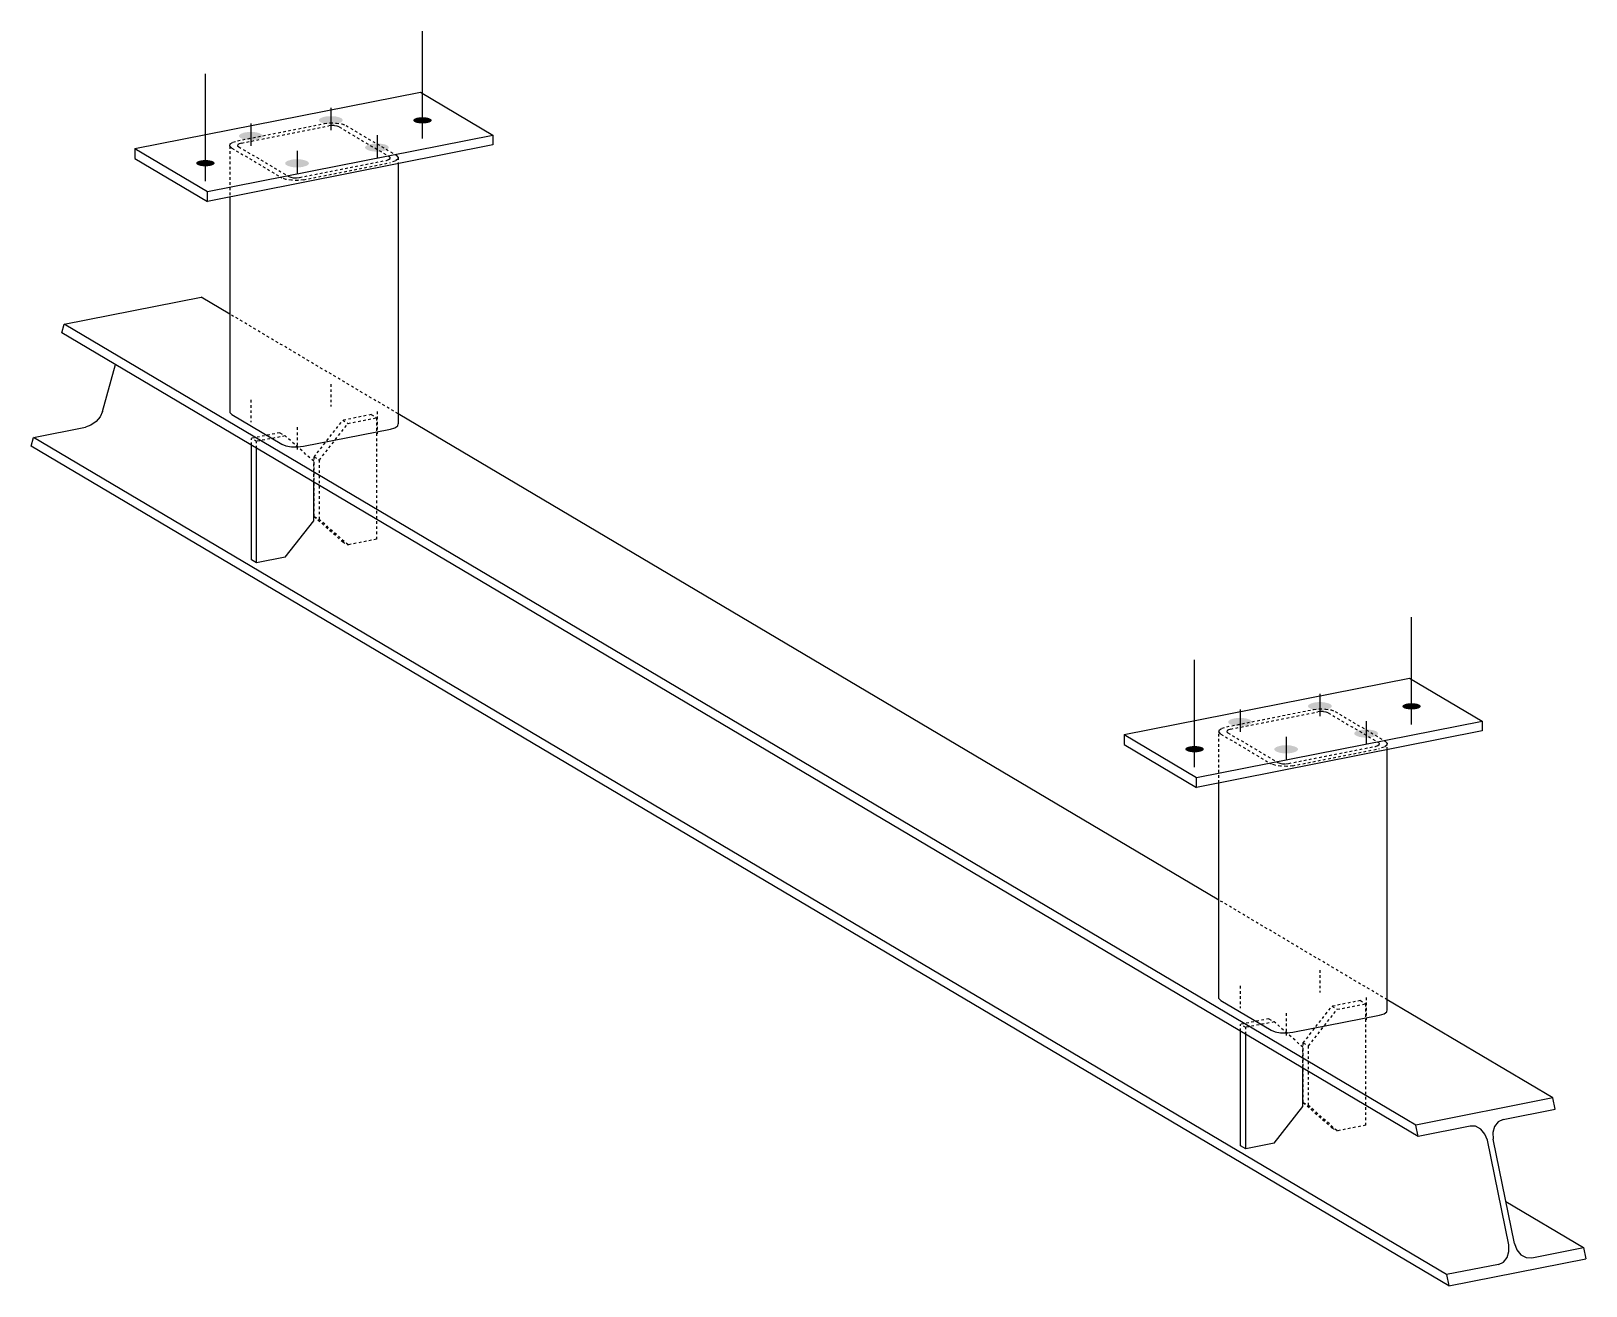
# Model space of a CAD drawing. Header units: millimetres. Extents: x 24 to 29639, y 5 to 975.
# Drawn here: x 24 to 1203, y 24 to 975 of the extents above; entities that cross this region are included whole.
import ezdxf

# ---------------------------------------------------------------- set-up
doc = ezdxf.new("R2010")
doc.units = ezdxf.units.MM
doc.linetypes.add('DXK_LINE_DOT2', pattern=[3.9198, 1.9599, -1.9599])
doc.layers.add('STÅL', color=7, linetype='Continuous')

msp = doc.modelspace()

# ---------------------------------------------------------------- hatches: boundary and pattern name
at = {"layer": 'STÅL', "linetype": 'Continuous'}
for points in [[(251.3, 904.8), (249.4, 904.8), (247.6, 905), (246, 905.4), (244.6, 905.8), (243.5, 906.3), (242.7, 906.9), (242.3, 907.5), (242.3, 908.2), (242.7, 908.8), (243.5, 909.4), (244.6, 909.9), (246, 910.3), (247.6, 910.7), (249.4, 910.9), (251.3, 910.9), (253.1, 910.9), (254.9, 910.7), (256.6, 910.3), (258, 909.9), (259.1, 909.4), (259.8, 908.8), (260.2, 908.2), (260.2, 907.5), (259.8, 906.9), (259.1, 906.3), (258, 905.8), (256.6, 905.4), (254.9, 905), (253.1, 904.8)], [(320.7, 905.4), (319.3, 905.4), (317.9, 905.6), (316.6, 905.8), (315.5, 906.1), (314.7, 906.5), (314.1, 907), (313.8, 907.5), (313.8, 908), (314.1, 908.5), (314.7, 908.9), (315.5, 909.3), (316.6, 909.7), (317.9, 909.9), (319.3, 910.1), (320.7, 910.1), (322.2, 910.1), (323.6, 909.9), (324.8, 909.7), (325.9, 909.3), (326.8, 908.9), (327.4, 908.5), (327.7, 908), (327.7, 907.5), (327.4, 907), (326.8, 906.5), (325.9, 906.1), (324.8, 905.8), (323.6, 905.6), (322.2, 905.4)], [(190.7, 892.8), (188.8, 892.9), (187, 893.1), (185.4, 893.4), (184, 893.8), (182.9, 894.3), (182.1, 894.9), (181.7, 895.6), (181.7, 896.2), (182.1, 896.8), (182.9, 897.4), (184, 897.9), (185.4, 898.4), (187, 898.7), (188.8, 898.9), (190.7, 899), (192.5, 898.9), (194.3, 898.7), (195.9, 898.4), (197.3, 897.9), (198.4, 897.4), (199.2, 896.8), (199.6, 896.2), (199.6, 895.6), (199.2, 894.9), (198.4, 894.3), (197.3, 893.8), (195.9, 893.4), (194.3, 893.1), (192.5, 892.9)], [(286.3, 884), (284.4, 884.1), (282.6, 884.3), (281, 884.6), (279.6, 885.1), (278.5, 885.6), (277.7, 886.2), (277.3, 886.8), (277.3, 887.4), (277.7, 888.1), (278.5, 888.7), (279.6, 889.2), (281, 889.6), (282.6, 889.9), (284.4, 890.1), (286.3, 890.2), (288.1, 890.1), (289.9, 889.9), (291.6, 889.6), (293, 889.2), (294.1, 888.7), (294.8, 888.1), (295.2, 887.4), (295.2, 886.8), (294.8, 886.2), (294.1, 885.6), (293, 885.1), (291.6, 884.6), (289.9, 884.3), (288.1, 884.1)], [(156.2, 872.9), (154.7, 872.9), (153.3, 873.1), (152.1, 873.3), (151, 873.7), (150.1, 874.1), (149.5, 874.5), (149.2, 875), (149.2, 875.5), (149.5, 876), (150.1, 876.4), (151, 876.9), (152.1, 877.2), (153.3, 877.4), (154.7, 877.6), (156.2, 877.6), (157.6, 877.6), (159, 877.4), (160.3, 877.2), (161.4, 876.9), (162.3, 876.4), (162.8, 876), (163.2, 875.5), (163.2, 875), (162.8, 874.5), (162.3, 874.1), (161.4, 873.7), (160.3, 873.3), (159, 873.1), (157.6, 872.9)], [(225.7, 872.1), (223.8, 872.1), (222, 872.3), (220.4, 872.7), (219, 873.1), (217.9, 873.6), (217.1, 874.2), (216.7, 874.8), (216.7, 875.5), (217.1, 876.1), (217.9, 876.7), (219, 877.2), (220.4, 877.6), (222, 878), (223.8, 878.2), (225.7, 878.2), (227.5, 878.2), (229.3, 878), (230.9, 877.6), (232.3, 877.2), (233.4, 876.7), (234.2, 876.1), (234.6, 875.5), (234.6, 874.8), (234.2, 874.2), (233.4, 873.6), (232.3, 873.1), (230.9, 872.7), (229.3, 872.3), (227.5, 872.1)], [(1001.3, 460.5), (999.4, 460.5), (997.6, 460.7), (996, 461.1), (994.6, 461.5), (993.5, 462), (992.7, 462.6), (992.3, 463.2), (992.3, 463.9), (992.7, 464.5), (993.5, 465.1), (994.6, 465.6), (996, 466), (997.6, 466.4), (999.4, 466.6), (1001.3, 466.6), (1003.1, 466.6), (1004.9, 466.4), (1006.6, 466), (1008, 465.6), (1009.1, 465.1), (1009.8, 464.5), (1010.2, 463.9), (1010.2, 463.2), (1009.8, 462.6), (1009.1, 462), (1008, 461.5), (1006.6, 461.1), (1004.9, 460.7), (1003.1, 460.5)], [(1070.7, 461.1), (1069.3, 461.1), (1067.9, 461.3), (1066.6, 461.5), (1065.5, 461.8), (1064.7, 462.3), (1064.1, 462.7), (1063.8, 463.2), (1063.8, 463.7), (1064.1, 464.2), (1064.7, 464.6), (1065.5, 465), (1066.6, 465.4), (1067.9, 465.6), (1069.3, 465.8), (1070.7, 465.8), (1072.2, 465.8), (1073.6, 465.6), (1074.8, 465.4), (1075.9, 465), (1076.8, 464.6), (1077.4, 464.2), (1077.7, 463.7), (1077.7, 463.2), (1077.4, 462.7), (1076.8, 462.3), (1075.9, 461.8), (1074.8, 461.5), (1073.6, 461.3), (1072.2, 461.1)], [(940.7, 448.5), (938.8, 448.6), (937, 448.8), (935.4, 449.1), (934, 449.5), (932.9, 450), (932.1, 450.6), (931.7, 451.3), (931.7, 451.9), (932.1, 452.5), (932.9, 453.1), (934, 453.6), (935.4, 454.1), (937, 454.4), (938.8, 454.6), (940.7, 454.7), (942.5, 454.6), (944.3, 454.4), (945.9, 454.1), (947.3, 453.6), (948.4, 453.1), (949.2, 452.5), (949.6, 451.9), (949.6, 451.3), (949.2, 450.6), (948.4, 450), (947.3, 449.5), (945.9, 449.1), (944.3, 448.8), (942.5, 448.6)], [(1036.3, 439.7), (1034.4, 439.8), (1032.6, 440), (1031, 440.3), (1029.6, 440.8), (1028.5, 441.3), (1027.7, 441.9), (1027.3, 442.5), (1027.3, 443.1), (1027.7, 443.8), (1028.5, 444.4), (1029.6, 444.9), (1031, 445.3), (1032.6, 445.6), (1034.4, 445.8), (1036.3, 445.9), (1038.1, 445.8), (1039.9, 445.6), (1041.6, 445.3), (1043, 444.9), (1044.1, 444.4), (1044.8, 443.8), (1045.2, 443.1), (1045.2, 442.5), (1044.8, 441.9), (1044.1, 441.3), (1043, 440.8), (1041.6, 440.3), (1039.9, 440), (1038.1, 439.8)], [(906.2, 428.6), (904.7, 428.6), (903.3, 428.8), (902.1, 429), (901, 429.4), (900.1, 429.8), (899.5, 430.2), (899.2, 430.7), (899.2, 431.2), (899.5, 431.7), (900.1, 432.2), (901, 432.6), (902.1, 432.9), (903.3, 433.1), (904.7, 433.3), (906.2, 433.3), (907.6, 433.3), (909, 433.1), (910.3, 432.9), (911.4, 432.6), (912.3, 432.2), (912.8, 431.7), (913.2, 431.2), (913.2, 430.7), (912.8, 430.2), (912.3, 429.8), (911.4, 429.4), (910.3, 429), (909, 428.8), (907.6, 428.6)], [(975.7, 427.8), (973.8, 427.8), (972, 428), (970.4, 428.4), (969, 428.8), (967.9, 429.3), (967.1, 429.9), (966.7, 430.5), (966.7, 431.2), (967.1, 431.8), (967.9, 432.4), (969, 432.9), (970.4, 433.3), (972, 433.7), (973.8, 433.9), (975.7, 433.9), (977.5, 433.9), (979.3, 433.7), (980.9, 433.3), (982.3, 432.9), (983.4, 432.4), (984.2, 431.8), (984.6, 431.2), (984.6, 430.5), (984.2, 429.9), (983.4, 429.3), (982.3, 428.8), (980.9, 428.4), (979.3, 428), (977.5, 427.8)]]:
    msp.add_hatch(color=96, dxfattribs=at).paths.add_polyline_path(points)

# ---------------------------------------------------------------- linework, layer by layer
at = {"layer": 'STÅL', "color": 96, "linetype": 'Continuous'}
for p, q in [((320.7, 894), (320.7, 975.4)), ((156.2, 861.5), (156.2, 942.9)), ((251.3, 917.2), (251.3, 900.3)), ((190.7, 905.3), (190.7, 888.4)), ((286.3, 896.5), (286.3, 879.6)), ((225.7, 884.5), (225.7, 867.6)), ((1070.7, 449.7), (1070.7, 531.1)), ((906.2, 417.2), (906.2, 498.6)), ((1001.3, 473), (1001.3, 456)), ((940.7, 461), (940.7, 444.1)), ((1036.3, 452.2), (1036.3, 435.3)), ((975.7, 440.2), (975.7, 423.3))]:
    msp.add_line(p, q, dxfattribs=at)
at = {"layer": 'STÅL', "color": 2, "linetype": 'Continuous'}
for p, q in [((102.7, 886.4), (319.2, 929.2)), ((319.2, 929.2), (374.2, 896.6)), ((157.7, 853.8), (374.2, 896.6)), ((374.2, 896.6), (374.2, 889.1)), ((102.7, 886.4), (102.7, 878.9)), ((102.7, 886.4), (157.7, 853.8)), ((374.2, 889.1), (157.7, 846.3)), ((102.7, 878.9), (157.7, 846.3)), ((302.3, 874.9), (302.3, 677.7)), ((157.7, 846.3), (157.7, 853.8)), ((174.7, 849.7), (174.7, 686.2)), ((49, 753.1), (152.9, 773.7)), ((174.7, 760.8), (152.9, 773.7)), ((47.2, 746.7), (49, 753.1)), ((1075.8, 137.4), (47.2, 746.7)), ((1074, 145.9), (49, 753.1)), ((78.2, 686.9), (87.9, 722.6)), ((78.2, 686.9), (76.4, 683)), ((176.2, 684.7), (174.7, 686.2)), ((176.2, 684.7), (214.2, 662.1)), ((924.7, 316.5), (302.3, 685.2)), ((25.8, 667.3), (65.2, 675.1)), ((69.3, 676.6), (65.2, 675.1)), ((73.3, 679.4), (69.3, 676.6)), ((76.4, 683), (73.3, 679.4)), ((230.6, 660.6), (296.4, 673.6)), ((296.4, 673.6), (299.9, 674.7)), ((299.9, 674.7), (302, 676.1)), ((302, 676.1), (302.3, 677.7)), ((24, 660.8), (25.8, 667.3)), ((1099, 24), (24, 660.8)), ((1097.2, 32.6), (25.8, 667.3)), ((191, 574.5), (191, 661.5)), ((214.2, 662.1), (217.2, 660.9)), ((217.2, 660.9), (221.4, 660.2)), ((221.4, 660.2), (226.1, 660.1)), ((226.1, 660.1), (230.6, 660.6)), ((195, 572.2), (195, 659.1)), ((238.3, 604.2), (238.3, 633.5)), ((216.6, 576.5), (238.3, 604.2)), ((195, 572.2), (191, 574.5)), ((216.6, 576.5), (195, 572.2)), ((852.7, 442.1), (1069.2, 484.9)), ((1069.2, 484.9), (1124.2, 452.3)), ((907.7, 409.5), (1124.2, 452.3)), ((1124.2, 452.3), (1124.2, 444.8)), ((852.7, 442.1), (852.7, 434.6)), ((852.7, 442.1), (907.7, 409.5)), ((1124.2, 444.8), (907.7, 402)), ((852.7, 434.6), (907.7, 402)), ((1052.3, 233.4), (1052.3, 430.6)), ((907.7, 402), (907.7, 409.5)), ((924.7, 241.9), (924.7, 405.4)), ((926.2, 240.4), (924.7, 241.9)), ((926.2, 240.4), (964.2, 217.8)), ((1177.9, 166.5), (1052.3, 240.9)), ((980.6, 216.3), (1046.4, 229.3)), ((1046.4, 229.3), (1049.9, 230.4)), ((1049.9, 230.4), (1052, 231.8)), ((1052, 231.8), (1052.3, 233.4)), ((941, 130.2), (941, 217.2)), ((945, 127.9), (945, 214.8)), ((964.2, 217.8), (967.2, 216.6)), ((967.2, 216.6), (971.4, 215.9)), ((971.4, 215.9), (976.1, 215.8)), ((976.1, 215.8), (980.6, 216.3)), ((988.3, 159.9), (988.3, 189.2)), ((1177.9, 166.5), (1074, 145.9)), ((1179.7, 157.9), (1177.9, 166.5)), ((966.6, 132.2), (988.3, 159.9)), ((1140.3, 150.1), (1179.7, 157.9)), ((1075.8, 137.4), (1074, 145.9)), ((1115.2, 145.2), (1075.8, 137.4)), ((1119.3, 145), (1115.2, 145.2)), ((1123.3, 142.9), (1119.3, 145)), ((1126.4, 139.1), (1123.3, 142.9)), ((1133.7, 144.9), (1132.3, 140.3)), ((1136.5, 148.4), (1133.7, 144.9)), ((1140.3, 150.1), (1136.5, 148.4)), ((945, 127.9), (941, 130.2)), ((966.6, 132.2), (945, 127.9)), ((1128.2, 134.4), (1126.4, 139.1)), ((1144.4, 55.2), (1128.2, 134.4)), ((1132.3, 140.3), (1132.5, 135.2)), ((1148.7, 56.1), (1132.5, 135.2)), ((1142.2, 88), (1201.2, 53.1)), ((1143.2, 45.5), (1144.6, 50.2)), ((1144.6, 50.2), (1144.4, 55.2)), ((1148.7, 56.1), (1150.5, 51.3)), ((1150.5, 51.3), (1153.6, 47.6)), ((1153.6, 47.6), (1157.6, 45.5)), ((1161.8, 45.3), (1201.2, 53.1)), ((1201.2, 53.1), (1202.9, 44.5)), ((1136.6, 40.3), (1097.2, 32.6)), ((1099, 24), (1202.9, 44.5)), ((1136.6, 40.3), (1140.4, 42.1)), ((1140.4, 42.1), (1143.2, 45.5)), ((1157.6, 45.5), (1161.8, 45.3)), ((1097.2, 32.6), (1099, 24))]:
    msp.add_line(p, q, dxfattribs=at)
at = {"layer": 'STÅL', "color": 7, "linetype": 'DXK_LINE_DOT2'}
for p, q in [((180.6, 892.3), (246.4, 905.3)), ((183.6, 890.5), (249.4, 903.5)), ((246.4, 905.3), (250.8, 905.8)), ((251.6, 903.8), (249.4, 903.5)), ((250.8, 905.8), (255.5, 905.7)), ((253.9, 903.7), (251.6, 903.8)), ((256, 903.4), (253.9, 903.7)), ((255.5, 905.7), (259.7, 905)), ((257.6, 902.8), (256, 903.4)), ((257.6, 902.8), (295.6, 880.2)), ((259.7, 905), (262.8, 903.8)), ((262.8, 903.8), (300.8, 881.3)), ((174.7, 888.2), (175, 889.8)), ((176.2, 886.7), (174.7, 888.2)), ((174.7, 888.2), (174.7, 849.7)), ((175, 889.8), (177, 891.2)), ((176.2, 886.7), (214.2, 864.2)), ((177, 891.2), (180.6, 892.3)), ((180.8, 889.3), (180.6, 888.5)), ((180.6, 888.5), (181.4, 887.7)), ((181.8, 890), (180.8, 889.3)), ((181.4, 887.7), (219.4, 865.2)), ((183.6, 890.5), (181.8, 890)), ((227.6, 864.4), (293.4, 877.4)), ((230.6, 862.7), (296.4, 875.7)), ((293.4, 877.4), (295.1, 878)), ((295.1, 878), (296.2, 878.7)), ((296.3, 879.5), (295.6, 880.2)), ((296.2, 878.7), (296.3, 879.5)), ((299.9, 876.7), (296.4, 875.7)), ((302, 878.2), (299.9, 876.7)), ((300.8, 881.3), (302.3, 879.8)), ((302.3, 879.8), (302, 878.2)), ((302.3, 879.8), (302.3, 874.9)), ((217.2, 863), (214.2, 864.2)), ((221.4, 862.3), (217.2, 863)), ((219.4, 865.2), (220.9, 864.6)), ((220.9, 864.6), (223, 864.2)), ((226.1, 862.2), (221.4, 862.3)), ((223, 864.2), (225.3, 864.2)), ((225.3, 864.2), (227.6, 864.4)), ((230.6, 862.7), (226.1, 862.2)), ((302.3, 685.2), (174.7, 760.8)), ((281.9, 684.6), (260.3, 680.3)), ((281.9, 684.6), (285.9, 682.2)), ((238.6, 652.5), (260.3, 680.3)), ((242.6, 650.2), (264.3, 677.9)), ((260.3, 680.3), (264.3, 677.9)), ((264.3, 677.9), (285.9, 682.2)), ((285.9, 682.2), (285.9, 590.1)), ((212.6, 670.9), (191, 666.6)), ((195, 664.3), (191, 666.6)), ((191, 661.5), (191, 666.6)), ((216.6, 668.5), (195, 664.3)), ((195, 659.1), (195, 664.3)), ((212.6, 670.9), (216.6, 668.5)), ((238.3, 649.3), (216.6, 668.5)), ((238.3, 633.5), (238.3, 649.3)), ((238.6, 607.4), (238.6, 652.5)), ((238.6, 652.5), (242.6, 650.2)), ((242.6, 605.1), (242.6, 650.2)), ((238.6, 607.4), (260.3, 588.2)), ((238.6, 607.4), (242.6, 605.1)), ((264.3, 585.9), (242.6, 605.1)), ((285.9, 590.1), (264.3, 585.9)), ((260.3, 588.2), (264.3, 585.9)), ((930.6, 448), (996.4, 461)), ((996.4, 461), (1000.8, 461.5)), ((1000.8, 461.5), (1005.5, 461.4)), ((1005.5, 461.4), (1009.7, 460.7)), ((1009.7, 460.7), (1012.8, 459.5)), ((927, 446.9), (930.6, 448)), ((933.6, 446.2), (999.4, 459.2)), ((1001.6, 459.5), (999.4, 459.2)), ((1003.9, 459.4), (1001.6, 459.5)), ((1006, 459.1), (1003.9, 459.4)), ((1007.6, 458.5), (1006, 459.1)), ((1007.6, 458.5), (1045.6, 436)), ((1012.8, 459.5), (1050.8, 437)), ((924.7, 443.9), (925, 445.5)), ((926.2, 442.4), (924.7, 443.9)), ((924.7, 405.4), (924.7, 443.9)), ((925, 445.5), (927, 446.9)), ((926.2, 442.4), (964.2, 419.9)), ((930.8, 445), (930.6, 444.2)), ((930.6, 444.2), (931.4, 443.4)), ((931.8, 445.7), (930.8, 445)), ((931.4, 443.4), (969.4, 420.9)), ((933.6, 446.2), (931.8, 445.7)), ((1050.8, 437), (1052.3, 435.5)), ((977.6, 420.2), (1043.4, 433.1)), ((980.6, 418.4), (1046.4, 431.4)), ((1043.4, 433.1), (1045.1, 433.7)), ((1045.1, 433.7), (1046.2, 434.4)), ((1046.3, 435.2), (1045.6, 436)), ((1046.2, 434.4), (1046.3, 435.2)), ((1049.9, 432.4), (1046.4, 431.4)), ((1052, 433.9), (1049.9, 432.4)), ((1052.3, 435.5), (1052, 433.9)), ((1052.3, 430.6), (1052.3, 435.5)), ((967.2, 418.7), (964.2, 419.9)), ((971.4, 418), (967.2, 418.7)), ((969.4, 420.9), (970.9, 420.3)), ((970.9, 420.3), (973, 419.9)), ((976.1, 417.9), (971.4, 418)), ((973, 419.9), (975.3, 419.9)), ((975.3, 419.9), (977.6, 420.2)), ((980.6, 418.4), (976.1, 417.9)), ((1052.3, 240.9), (924.7, 316.5)), ((988.6, 208.3), (1010.3, 236)), ((1031.9, 240.3), (1010.3, 236)), ((1010.3, 236), (1014.3, 233.7)), ((1014.3, 233.7), (1035.9, 237.9)), ((1031.9, 240.3), (1035.9, 237.9)), ((1035.9, 237.9), (1035.9, 145.8)), ((962.6, 226.6), (941, 222.3)), ((966.6, 224.2), (945, 220)), ((962.6, 226.6), (966.6, 224.2)), ((988.3, 205), (966.6, 224.2)), ((992.6, 205.9), (1014.3, 233.7)), ((945, 220), (941, 222.3)), ((941, 217.2), (941, 222.3)), ((945, 214.8), (945, 220)), ((988.3, 189.2), (988.3, 205)), ((988.6, 163.1), (988.6, 208.3)), ((988.6, 208.3), (992.6, 205.9)), ((992.6, 160.8), (992.6, 205.9)), ((988.6, 163.1), (1010.3, 143.9)), ((988.6, 163.1), (992.6, 160.8)), ((1014.3, 141.6), (992.6, 160.8)), ((1010.3, 143.9), (1014.3, 141.6)), ((1035.9, 145.8), (1014.3, 141.6))]:
    msp.add_line(p, q, dxfattribs=at)
at = {"layer": 'STÅL', "color": 96, "linetype": 'DXK_LINE_DOT2'}
for p, q in [((251.3, 707.7), (251.3, 690.8)), ((190.7, 695.7), (190.7, 678.8)), ((286.3, 687), (286.3, 670)), ((225.7, 675), (225.7, 658.1)), ((1001.3, 263.4), (1001.3, 246.5)), ((940.7, 251.4), (940.7, 234.5)), ((1036.3, 242.7), (1036.3, 225.8)), ((975.7, 230.7), (975.7, 213.8))]:
    msp.add_line(p, q, dxfattribs=at)

doc.saveas('drawing.dxf')
